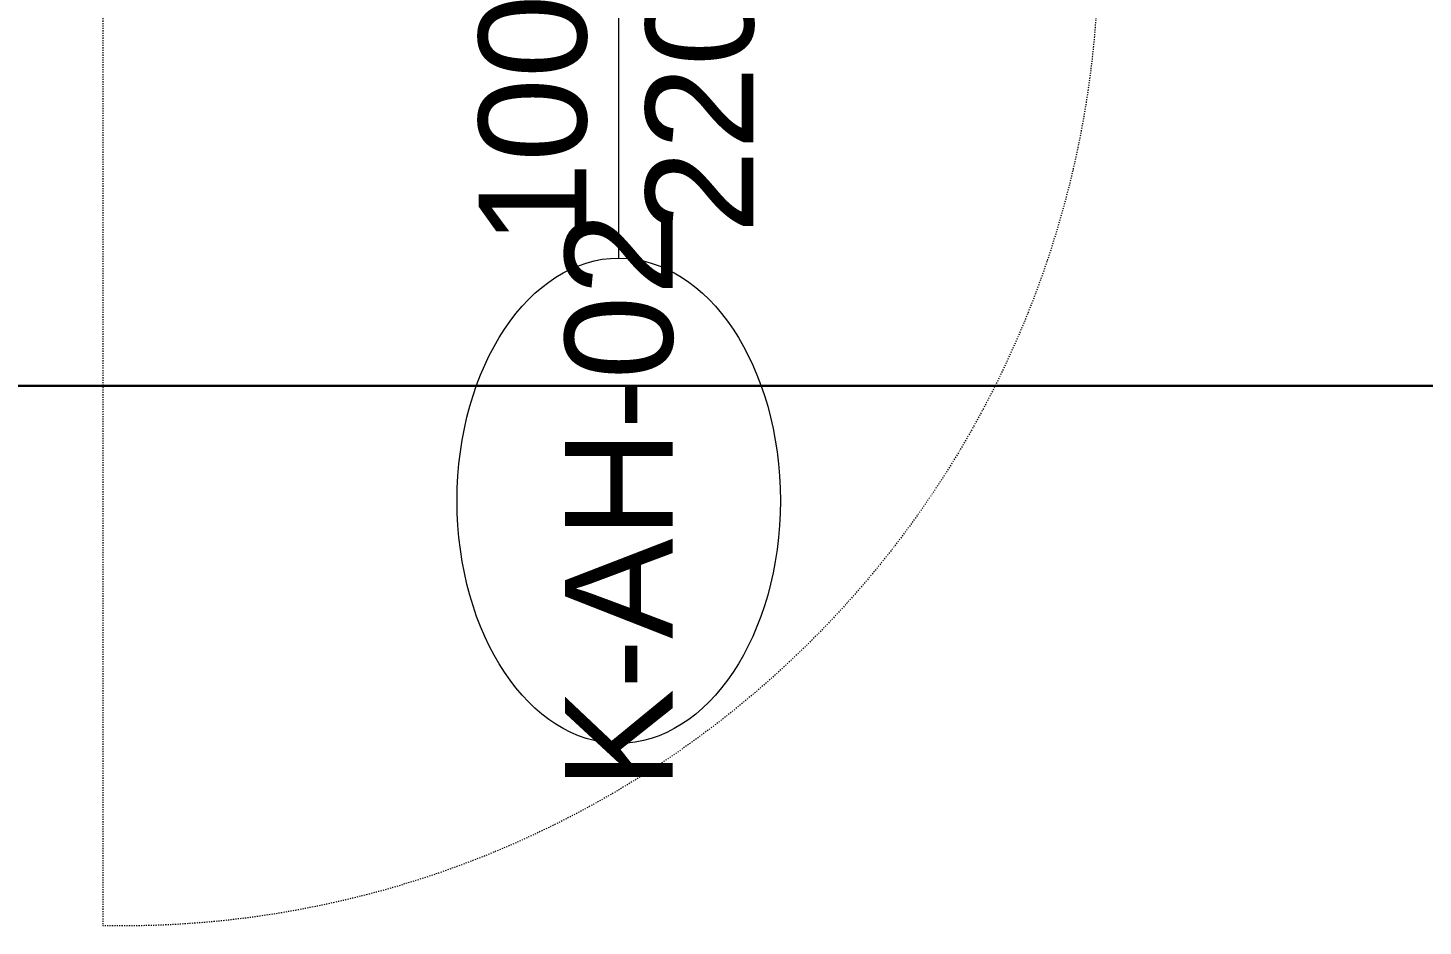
# Model space of a CAD drawing. Extents: x -1417 to 34975, y -245 to 8298.
# Drawn here: x 3326.1 to 3455.6, y 3185.5 to 3268.8 of the extents above; entities that cross this region are included whole.
import ezdxf
from ezdxf.enums import TextEntityAlignment as Align

# ---------------------------------------------------------------- set-up
doc = ezdxf.new("R2010")
doc.units = 0
doc.linetypes.add('DOT2', pattern=[0.125, 0, -0.125])
doc.layers.get('0').update_dxf_attribs({"color": 9, "lineweight": 9})
for name, color, linetype, lineweight in [('10', 9, 'Continuous', 9), ('20', 9, 'DOT2', 9), ('22', 8, 'Continuous', 9), ('E-KABLO', 7, 'Continuous', 30)]:
    doc.layers.add(name, color=color, linetype=linetype, lineweight=lineweight)
doc.styles.add('Arial', font='arial.ttf', dxfattribs={"height": 2.5})

# ---------------------------------------------------------------- blocks, each defined once
blk = doc.blocks.new('0_doorno')
blk.add_lwpolyline([(4.5, 0), (12.5, 0)])
blk.add_ellipse((0, 0), major_axis=(-4.5, 0), ratio=0.666667)
at = {"style": 'Arial'}
blk.add_attdef('YUKSEKLIK', text='', height=2, dxfattribs=at).set_placement((5, 5.9), align=Align.TOP_LEFT)
blk.add_attdef('KAPINO', text='', height=1.4, dxfattribs=at).set_placement((-0.019, -0.035), align=Align.MIDDLE)
blk.add_attdef('GENISLIK', text='', height=2, dxfattribs=at).set_placement((5, -1.895), align=Align.BOTTOM_LEFT)
blk = doc.blocks.new('p-krt-100lukahsapkapi')
at = {"layer": '20'}
blk.add_lwpolyline([(10.35, -4.2), (101.95, -4.2)], dxfattribs=at)
blk.add_arc((11.32, -5.96), 90.64, 269.4791, 1.113, dxfattribs=at)

msp = doc.modelspace()

# ---------------------------------------------------------------- linework, layer by layer
at = {"layer": 'E-KABLO', "color": 6, "ltscale": 40}
msp.add_line((3632.25, 3235.62), (2945.84, 3235.62), dxfattribs=at)

# ---------------------------------------------------------------- block references
at = {"layer": '10', "xscale": -1, "rotation": 90}
msp.add_blockref('p-krt-100lukahsapkapi', (3328.84, 3287.5), dxfattribs=at)
at = {"layer": '22'}
ref = msp.add_blockref('0_doorno', (3380.93, 3224.98), dxfattribs=dict(at, xscale=5, yscale=5, zscale=5, rotation=90))
ref.add_attrib('KAPINO', 'K-AH-02', dxfattribs={"layer": '0', "height": 10, "rotation": 90, "style": 'Arial'}).set_placement((3380.93, 3224.98), align=Align.MIDDLE)
ref.add_attrib('GENISLIK', '100', dxfattribs={"layer": '0', "height": 10, "rotation": 90, "style": 'Arial'}).set_placement((3380.93, 3248.63), align=Align.BOTTOM_LEFT)
ref.add_attrib('YUKSEKLIK', '220', dxfattribs={"layer": '0', "height": 10, "rotation": 90, "style": 'Arial'}).set_placement((3383.43, 3249.74), align=Align.TOP_LEFT)

doc.saveas('drawing.dxf')
